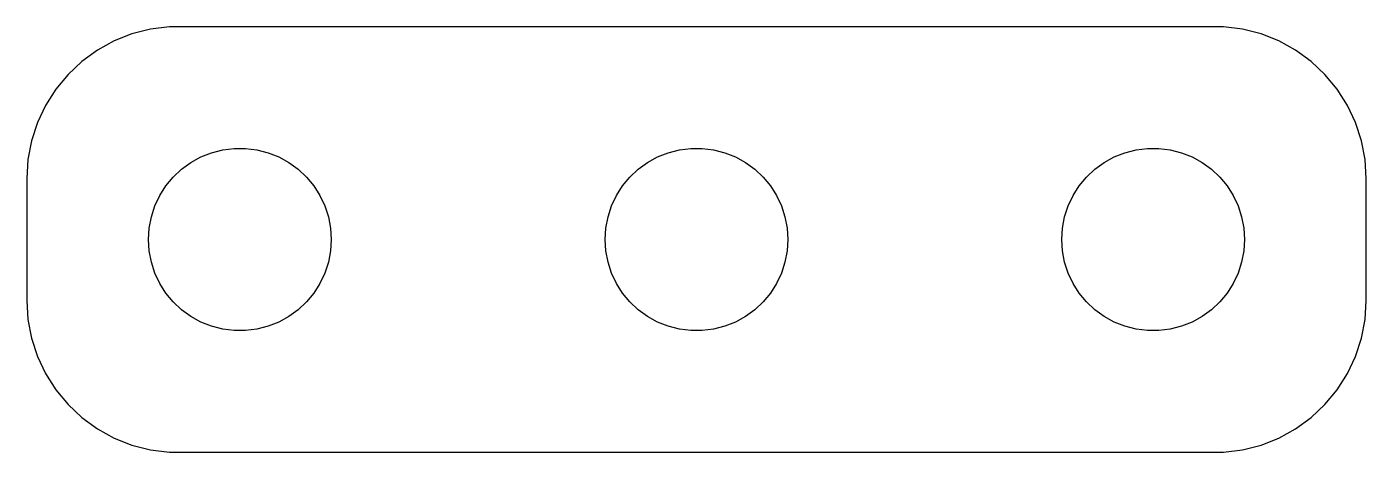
# Model space of a CAD drawing. Header units: metres. Extents: x -11 to 11, y 20.5 to 51.5.
# Drawn here: x -11 to 11, y 20.5 to 27.5 of the extents above.
import ezdxf

# ---------------------------------------------------------------- set-up
doc = ezdxf.new("R2010")
doc.units = ezdxf.units.M

msp = doc.modelspace()

# ---------------------------------------------------------------- linework, layer by layer
for p, q in [((-9.27254, 27.3776), (-9.56444, 27.2621)), ((-8.96844, 27.4557), (-9.27254, 27.3776)), ((-8.65697, 27.4951), (-8.96844, 27.4557)), ((8.65697, 27.4951), (-8.65697, 27.4951)), ((8.96844, 27.4557), (8.65697, 27.4951)), ((9.27254, 27.3776), (8.96844, 27.4557)), ((9.56444, 27.2621), (9.27254, 27.3776)), ((-9.83955, 27.1108), (-10.0936, 26.9263)), ((-9.56444, 27.2621), (-9.83955, 27.1108)), ((9.83955, 27.1108), (9.56444, 27.2621)), ((10.0936, 26.9263), (9.83955, 27.1108)), ((-10.0936, 26.9263), (-10.3224, 26.7114)), ((10.3224, 26.7114), (10.0936, 26.9263)), ((-10.3224, 26.7114), (-10.5225, 26.4695)), ((10.5225, 26.4695), (10.3224, 26.7114)), ((-10.5225, 26.4695), (-10.6908, 26.2044)), ((10.6908, 26.2044), (10.5225, 26.4695)), ((-10.6908, 26.2044), (-10.8244, 25.9203)), ((10.8244, 25.9203), (10.6908, 26.2044)), ((-10.8244, 25.9203), (-10.9214, 25.6217)), ((10.9214, 25.6217), (10.8244, 25.9203)), ((-10.9214, 25.6217), (-10.9803, 25.3133)), ((10.9803, 25.3133), (10.9214, 25.6217)), ((-10.9803, 25.3133), (-11, 25)), ((-8.30373, 25.2665), (-8.13866, 25.3572)), ((-8.13866, 25.3572), (-7.96352, 25.4266)), ((-7.96352, 25.4266), (-7.78107, 25.4734)), ((-7.78107, 25.4734), (-7.59418, 25.497)), ((-7.59418, 25.497), (-7.40581, 25.497)), ((-7.40581, 25.497), (-7.21892, 25.4734)), ((-7.21892, 25.4734), (-7.03647, 25.4266)), ((-7.03647, 25.4266), (-6.86133, 25.3572)), ((-6.86133, 25.3572), (-6.69626, 25.2665)), ((-0.803726, 25.2665), (-0.638657, 25.3572)), ((-0.638657, 25.3572), (-0.463516, 25.4266)), ((-0.463516, 25.4266), (-0.281067, 25.4734)), ((-0.281067, 25.4734), (-0.094177, 25.497)), ((-0.094177, 25.497), (0.094177, 25.497)), ((0.094177, 25.497), (0.281067, 25.4734)), ((0.281067, 25.4734), (0.463516, 25.4266)), ((0.463516, 25.4266), (0.638657, 25.3572)), ((0.638657, 25.3572), (0.803726, 25.2665)), ((6.69626, 25.2665), (6.86133, 25.3572)), ((6.86133, 25.3572), (7.03647, 25.4266)), ((7.03647, 25.4266), (7.21892, 25.4734)), ((7.21892, 25.4734), (7.40581, 25.497)), ((7.40581, 25.497), (7.59418, 25.497)), ((7.59418, 25.497), (7.78107, 25.4734)), ((7.78107, 25.4734), (7.96352, 25.4266)), ((7.96352, 25.4266), (8.13866, 25.3572)), ((8.13866, 25.3572), (8.30373, 25.2665)), ((11, 25), (10.9803, 25.3133)), ((-8.59344, 25.0268), (-8.45613, 25.1558)), ((-8.45613, 25.1558), (-8.30373, 25.2665)), ((-6.69626, 25.2665), (-6.54385, 25.1558)), ((-6.54385, 25.1558), (-6.40654, 25.0268)), ((-1.09344, 25.0268), (-0.956131, 25.1558)), ((-0.956131, 25.1558), (-0.803726, 25.2665)), ((0.803726, 25.2665), (0.956131, 25.1558)), ((0.956131, 25.1558), (1.09344, 25.0268)), ((6.40654, 25.0268), (6.54385, 25.1558)), ((6.54385, 25.1558), (6.69626, 25.2665)), ((8.30373, 25.2665), (8.45613, 25.1558)), ((8.45613, 25.1558), (8.59344, 25.0268)), ((-11, 25), (-11, 23)), ((-8.81445, 24.7226), (-8.71352, 24.8817)), ((-8.71352, 24.8817), (-8.59344, 25.0268)), ((-6.40654, 25.0268), (-6.28647, 24.8817)), ((-6.28647, 24.8817), (-6.18553, 24.7226)), ((-1.31445, 24.7226), (-1.21352, 24.8817)), ((-1.21352, 24.8817), (-1.09344, 25.0268)), ((1.09344, 25.0268), (1.21352, 24.8817)), ((1.21352, 24.8817), (1.31445, 24.7226)), ((6.18553, 24.7226), (6.28647, 24.8817)), ((6.28647, 24.8817), (6.40654, 25.0268)), ((8.59344, 25.0268), (8.71352, 24.8817)), ((8.71352, 24.8817), (8.81445, 24.7226)), ((11, 23), (11, 25)), ((-8.89465, 24.5522), (-8.81445, 24.7226)), ((-6.18553, 24.7226), (-6.10533, 24.5522)), ((-1.39465, 24.5522), (-1.31445, 24.7226)), ((1.31445, 24.7226), (1.39465, 24.5522)), ((6.10533, 24.5522), (6.18553, 24.7226)), ((8.81445, 24.7226), (8.89465, 24.5522)), ((-8.95287, 24.373), (-8.89465, 24.5522)), ((-6.10533, 24.5522), (-6.04712, 24.373)), ((-1.45287, 24.373), (-1.39465, 24.5522)), ((1.39465, 24.5522), (1.45287, 24.373)), ((6.04712, 24.373), (6.10533, 24.5522)), ((8.89465, 24.5522), (8.95287, 24.373)), ((-8.98816, 24.188), (-8.95287, 24.373)), ((-6.04712, 24.373), (-6.01183, 24.188)), ((-1.48816, 24.188), (-1.45287, 24.373)), ((1.45287, 24.373), (1.48816, 24.188)), ((6.01183, 24.188), (6.04712, 24.373)), ((8.95287, 24.373), (8.98816, 24.188)), ((-9, 24), (-8.98816, 24.188)), ((-8.98816, 23.812), (-9, 24)), ((-6.01183, 24.188), (-6, 24)), ((-6, 24), (-6.01183, 23.812)), ((-1.5, 24), (-1.48816, 24.188)), ((-1.48816, 23.812), (-1.5, 24)), ((1.48816, 24.188), (1.5, 24)), ((1.5, 24), (1.48816, 23.812)), ((6, 24), (6.01183, 24.188)), ((6.01183, 23.812), (6, 24)), ((8.98816, 24.188), (9, 24)), ((9, 24), (8.98816, 23.812)), ((-8.95287, 23.627), (-8.98816, 23.812)), ((-6.01183, 23.812), (-6.04712, 23.627)), ((-1.45287, 23.627), (-1.48816, 23.812)), ((1.48816, 23.812), (1.45287, 23.627)), ((6.04712, 23.627), (6.01183, 23.812)), ((8.98816, 23.812), (8.95287, 23.627)), ((-8.89465, 23.4478), (-8.95287, 23.627)), ((-6.04712, 23.627), (-6.10533, 23.4478)), ((-1.39465, 23.4478), (-1.45287, 23.627)), ((1.45287, 23.627), (1.39465, 23.4478)), ((6.10533, 23.4478), (6.04712, 23.627)), ((8.95287, 23.627), (8.89465, 23.4478)), ((-8.81445, 23.2774), (-8.89465, 23.4478)), ((-6.10533, 23.4478), (-6.18553, 23.2774)), ((-1.31445, 23.2774), (-1.39465, 23.4478)), ((1.39465, 23.4478), (1.31445, 23.2774)), ((6.18553, 23.2774), (6.10533, 23.4478)), ((8.89465, 23.4478), (8.81445, 23.2774)), ((-8.71352, 23.1183), (-8.81445, 23.2774)), ((-8.59344, 22.9732), (-8.71352, 23.1183)), ((-6.28647, 23.1183), (-6.40654, 22.9732)), ((-6.18553, 23.2774), (-6.28647, 23.1183)), ((-1.21352, 23.1183), (-1.31445, 23.2774)), ((-1.09344, 22.9732), (-1.21352, 23.1183)), ((1.21352, 23.1183), (1.09344, 22.9732)), ((1.31445, 23.2774), (1.21352, 23.1183)), ((6.28647, 23.1183), (6.18553, 23.2774)), ((6.40654, 22.9732), (6.28647, 23.1183)), ((8.71352, 23.1183), (8.59344, 22.9732)), ((8.81445, 23.2774), (8.71352, 23.1183)), ((-11, 23), (-10.9803, 22.6867)), ((-8.45613, 22.8442), (-8.59344, 22.9732)), ((-6.40654, 22.9732), (-6.54385, 22.8442)), ((-0.956131, 22.8442), (-1.09344, 22.9732)), ((1.09344, 22.9732), (0.956131, 22.8442)), ((6.54385, 22.8442), (6.40654, 22.9732)), ((8.59344, 22.9732), (8.45613, 22.8442)), ((10.9803, 22.6867), (11, 23)), ((-10.9803, 22.6867), (-10.9214, 22.3783)), ((-8.30373, 22.7335), (-8.45613, 22.8442)), ((-8.13866, 22.6428), (-8.30373, 22.7335)), ((-6.69626, 22.7335), (-6.86133, 22.6428)), ((-6.54385, 22.8442), (-6.69626, 22.7335)), ((-0.803726, 22.7335), (-0.956131, 22.8442)), ((-0.638657, 22.6428), (-0.803726, 22.7335)), ((0.803726, 22.7335), (0.638657, 22.6428)), ((0.956131, 22.8442), (0.803726, 22.7335)), ((6.69626, 22.7335), (6.54385, 22.8442)), ((6.86133, 22.6428), (6.69626, 22.7335)), ((8.30373, 22.7335), (8.13866, 22.6428)), ((8.45613, 22.8442), (8.30373, 22.7335)), ((10.9214, 22.3783), (10.9803, 22.6867)), ((-7.96352, 22.5734), (-8.13866, 22.6428)), ((-7.78107, 22.5266), (-7.96352, 22.5734)), ((-7.59418, 22.503), (-7.78107, 22.5266)), ((-7.40581, 22.503), (-7.59418, 22.503)), ((-7.21892, 22.5266), (-7.40581, 22.503)), ((-7.03647, 22.5734), (-7.21892, 22.5266)), ((-6.86133, 22.6428), (-7.03647, 22.5734)), ((-0.463516, 22.5734), (-0.638657, 22.6428)), ((-0.281067, 22.5266), (-0.463516, 22.5734)), ((-0.094177, 22.503), (-0.281067, 22.5266)), ((0.094177, 22.503), (-0.094177, 22.503)), ((0.281067, 22.5266), (0.094177, 22.503)), ((0.463516, 22.5734), (0.281067, 22.5266)), ((0.638657, 22.6428), (0.463516, 22.5734)), ((7.03647, 22.5734), (6.86133, 22.6428)), ((7.21892, 22.5266), (7.03647, 22.5734)), ((7.40581, 22.503), (7.21892, 22.5266)), ((7.59418, 22.503), (7.40581, 22.503)), ((7.78107, 22.5266), (7.59418, 22.503)), ((7.96352, 22.5734), (7.78107, 22.5266)), ((8.13866, 22.6428), (7.96352, 22.5734)), ((-10.9214, 22.3783), (-10.8244, 22.0797)), ((10.8244, 22.0797), (10.9214, 22.3783)), ((-10.8244, 22.0797), (-10.6908, 21.7956)), ((10.6908, 21.7956), (10.8244, 22.0797)), ((-10.6908, 21.7956), (-10.5225, 21.5305)), ((10.5225, 21.5305), (10.6908, 21.7956)), ((-10.5225, 21.5305), (-10.3224, 21.2886)), ((10.3224, 21.2886), (10.5225, 21.5305)), ((-10.3224, 21.2886), (-10.0936, 21.0737)), ((10.0936, 21.0737), (10.3224, 21.2886)), ((-10.0936, 21.0737), (-9.83955, 20.8892)), ((9.83955, 20.8892), (10.0936, 21.0737)), ((-9.83955, 20.8892), (-9.56444, 20.7379)), ((-9.56444, 20.7379), (-9.27254, 20.6224)), ((9.27254, 20.6224), (9.56444, 20.7379)), ((9.56444, 20.7379), (9.83955, 20.8892)), ((-9.27254, 20.6224), (-8.96844, 20.5443)), ((-8.96844, 20.5443), (-8.65697, 20.5049)), ((-8.65697, 20.5049), (8.65697, 20.5049)), ((8.65697, 20.5049), (8.96844, 20.5443)), ((8.96844, 20.5443), (9.27254, 20.6224))]:
    msp.add_line(p, q)

doc.saveas('drawing.dxf')
